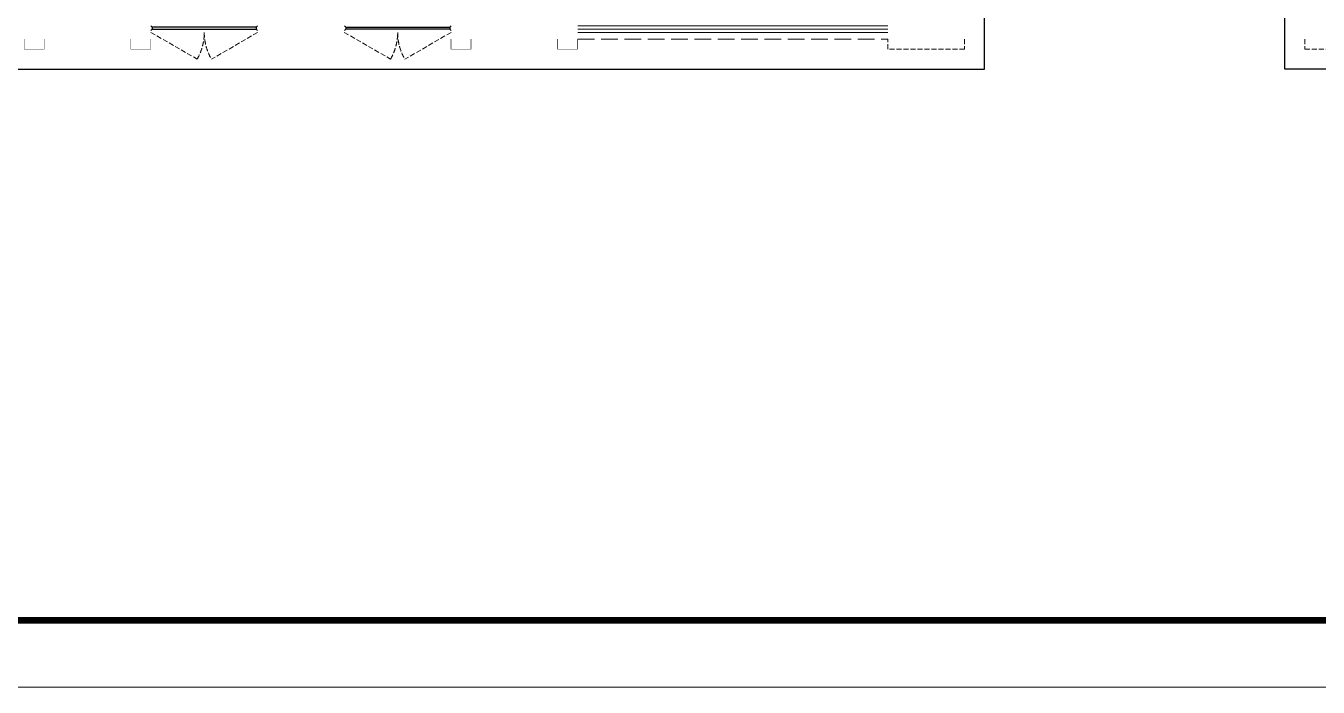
# Model space of a CAD drawing. Extents: x 2803505 to 5851001, y -1372902 to 24339.
# Drawn here: x 3433037 to 3452412, y -808054 to -798136 of the extents above; entities that cross this region are included whole.
import ezdxf

# ---------------------------------------------------------------- set-up
doc = ezdxf.new("R2010")
doc.units = 0
doc.header["$LTSCALE"] = 1000
doc.header["$MEASUREMENT"] = 0
doc.linetypes.add('DASH', pattern=[0.35, 0.25, -0.1])
doc.layers.get('0').update_dxf_attribs({"linetype": 'CONTINUOUS'})
for name, color, linetype in [('!!电气', 1, 'CONTINUOUS'), ('3-栏杆1', 252, 'CONTINUOUS'), ('看线', 185, 'CONTINUOUS')]:
    doc.layers.add(name, color=color, linetype=linetype)
for name, color, linetype, lineweight in [('WINDOW', 146, 'CONTINUOUS', 20), ('图框', 147, 'CONTINUOUS', 20), ('平面-栏杆', 56, 'CONTINUOUS', 15), ('平面-看线', 252, 'CONTINUOUS', 15)]:
    doc.layers.add(name, color=color, linetype=linetype, lineweight=lineweight)

# ---------------------------------------------------------------- blocks, each defined once
blk = doc.blocks.new('ASDFSD')
at = {"layer": '3-栏杆1', "color": 5}
for p, q in [((681763, 334938), (681742, 334955)), ((681742, 334955), (681763, 334938)), ((681742, 334888), (681763, 334908)), ((683322, 334937), (681763, 334938)), ((681763, 334938), (681763, 334908)), ((681763, 334908), (683322, 334908)), ((683322, 334938), (683342, 334955)), ((683342, 334955), (683322, 334938)), ((683322, 334938), (683322, 334908)), ((683322, 334908), (683342, 334888)), ((683342, 334888), (683322, 334908))]:
    blk.add_line(p, q, dxfattribs=at)
blk = doc.blocks.new('A$C100F5A36')
at = {"color": 252, "const_width": 8}
for points in [[(20152, -18982), (20152, -19132), (20452, -19132), (20452, -18982)], [(21752, -18982), (21752, -19132), (22052, -19132), (22052, -18982)], [(26852, -18982), (26852, -19132), (26552, -19132), (26552, -18982)], [(28452, -18982), (28452, -19132), (28152, -19132), (28152, -18982)]]:
    blk.add_lwpolyline(points, dxfattribs=at)
at = {"layer": 'WINDOW', "color": 252, "linetype": 'DASH', "ltscale": 0.3}
for points in [[(22052, -18882), (22745, -19282, 0.131652), (22852, -18882)], [(23652, -18882), (22960, -19282, -0.131652), (22852, -18882)], [(24952, -18882), (25645, -19282, 0.131652), (25752, -18882)], [(26552, -18882), (25860, -19282, -0.131652), (25752, -18882)]]:
    blk.add_lwpolyline(points, format="xyb", dxfattribs=at)
at = {"layer": '平面-栏杆', "color": 252}
for points in [[(28452, -18832), (33102, -18832)], [(28452, -18882), (33102, -18882)]]:
    blk.add_lwpolyline(points, dxfattribs=at)
at = {"layer": '平面-看线', "color": 252}
blk.add_lwpolyline([(28452, -18782), (33102, -18782)], dxfattribs=at)
at = {"layer": '平面-看线', "color": 252, "linetype": 'DASH'}
blk.add_lwpolyline([(28452, -18982), (33102, -18982)], dxfattribs=at)
at = {"layer": '平面-看线', "color": 252, "linetype": 'DASH', "ltscale": 0.3}
for points in [[(34252, -18982), (34252, -19132), (33102, -19132), (33102, -18982)], [(39352, -18982), (39352, -19132), (40502, -19132), (40502, -18982)]]:
    blk.add_lwpolyline(points, dxfattribs=at)
at = {"layer": '看线', "color": 252}
for points in [[(14202, -18232), (14202, -19432), (34552, -19432), (34552, -17932), (36802, -17932)], [(59402, -18232), (59402, -19432), (39052, -19432), (39052, -17932), (36802, -17932)]]:
    blk.add_lwpolyline(points, dxfattribs=at)
at = {"color": 252}
blk.add_blockref('ASDFSD', (-659690, -353738), dxfattribs=at)
at = {"color": 252, "xscale": -1}
blk.add_blockref('ASDFSD', (708295, -353738), dxfattribs=at)

msp = doc.modelspace()

# ---------------------------------------------------------------- block references
at = {"layer": '!!电气'}
msp.add_blockref('A$C100F5A36', (3412859.7, -779353.6), dxfattribs=at)

# ---------------------------------------------------------------- next in the draw order: linework, layer by layer
at = {"layer": '图框'}
msp.add_lwpolyline([(3410359.7, -748653.6), (3494459.7, -748653.6), (3494459.7, -808053.6), (3410359.7, -808053.6)], close=True, dxfattribs=at)
at = {"layer": '图框', "const_width": 100}
msp.add_lwpolyline([(3493459.7, -807053.6), (3493459.7, -749653.6), (3412859.7, -749653.6), (3412859.7, -807053.6)], close=True, dxfattribs=at)

doc.saveas('drawing.dxf')
